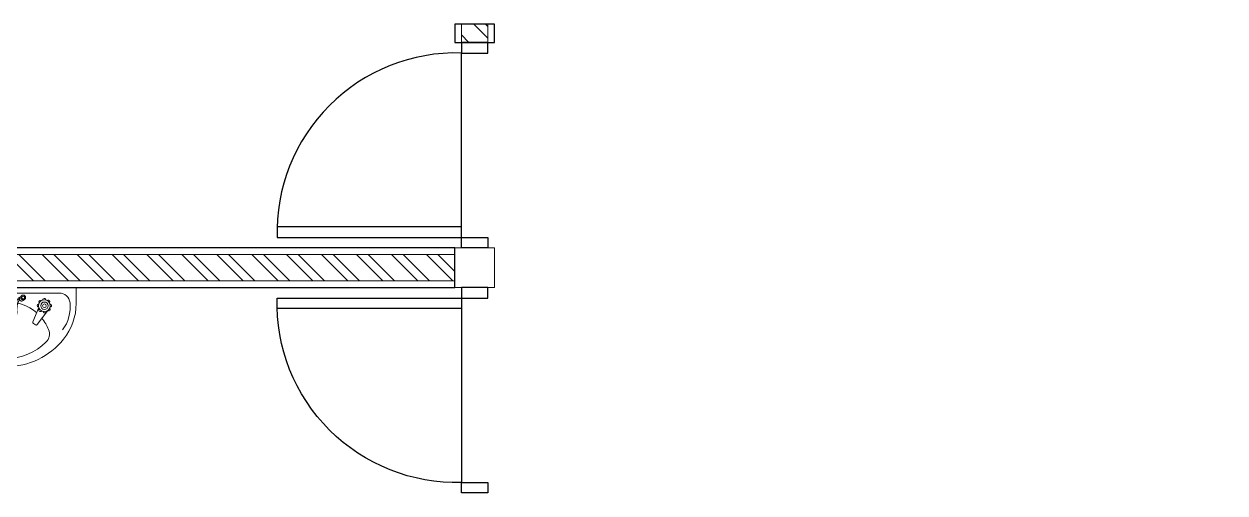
# Model space of a CAD drawing. Header units: inches. Extents: x 0 to 558, y -1 to 295.
# Drawn here: x 255.295 to 259.854, y 81.666 to 83.446 of the extents above; entities that cross this region are included whole.
import ezdxf

# ---------------------------------------------------------------- set-up
doc = ezdxf.new("R2010")
doc.units = ezdxf.units.IN
doc.header["$MEASUREMENT"] = 0
for name, color, linetype, lineweight in [('ARS DINDING', 127, 'Continuous', 0), ('ARSIR WARNA', 30, 'Continuous', 0), ('DINDING2', 146, 'Continuous', 5), ('KOLOM', 4, 'Continuous', 9), ('RUMPUT', 93, 'Continuous', 0), ('SANITAIR', 15, 'Continuous', 9)]:
    doc.layers.add(name, color=color, linetype=linetype, lineweight=lineweight)
doc.layers.add('dinding', color=3, linetype='Continuous')
doc.layers.add('Kusen', color=30, linetype='Continuous')

# ---------------------------------------------------------------- blocks, each defined once
blk = doc.blocks.new('KP')
blk.add_lwpolyline([(-0.07500000000000284, -0.07500000000001705), (0.07500000000000284, -0.07500000000001705), (0.07500000000000284, 0.07500000000001705), (-0.07500000000000284, 0.07500000000001705)], close=True)
blk = doc.blocks.new('P70')
blk.add_line((-0.3500000000003638, 0.1499999999882675), (0.3499999999994543, 0.1499999999887223))
blk.add_lwpolyline([(-0.3499999999999091, 0.1499999999957708), (-0.3099999999999454, 0.1499999999957708), (-0.3099999999999454, 0.8499999999958163), (-0.3500000000008185, 0.8499999999960437), (-0.3500000000008185, 0.1499999999957708)])
for points in [[(-0.3899999999998727, 0.0499999999958618), (-0.3899999999998727, 0.1499999999957708), (-0.3499999999999091, 0.1499999999957708), (-0.3499999999999091, 0.0499999999958618)], [(0.3899999999998727, 0.0499999999958618), (0.3899999999998727, 0.1499999999957708), (0.3499999999994543, 0.1499999999957708), (0.3499999999999091, 0.0499999999958618)]]:
    blk.add_lwpolyline(points, close=True)
blk.add_arc((-0.330000000000382, 0.1699999999952979), 0.680294054068075, 358.3153156821489, 91.68468431792923)
blk = doc.blocks.new('L34')
for p, q in [((1690.659670534941, 594.748699741904), (1690.924759274755, 594.748699741904)), ((1690.659670534941, 594.6883480567819), (1690.659670534941, 594.748699741904)), ((1690.724035495145, 594.727333741904), (1690.924759274755, 594.727333741904)), ((1691.189670534941, 594.748699741904), (1690.924581795128, 594.748699741904)), ((1691.125305574738, 594.727333741904), (1690.924581795128, 594.727333741904)), ((1691.189670534941, 594.6883480567819), (1691.189670534941, 594.748699741904)), ((1691.025387574057, 594.6181845034242), (1691.047972032883, 594.6720975703217)), ((1691.041991642613, 594.6081360088297), (1691.082015040458, 594.6607533170995)), ((1691.034780826603, 594.6068582450243), (1691.027455334195, 594.6115510983091))]:
    blk.add_line(p, q)
for centre, radius in [((1690.98864589926, 594.7105289000353), 0.0091959), ((1690.98864589926, 594.7105289000353), 0.0055959), ((1691.069134632883, 594.6794685703217), 0.02241), ((1691.069134632883, 594.6794685703217), 0.01404), ((1691.069134632883, 594.6793173703217), 0.006749999999999999), ((1690.925143274755, 594.6220818243273), 0.0146544)]:
    blk.add_circle(centre, radius)
for centre, radius, start, end in [((1690.723368019182, 594.6868062383726), 0.0405329997242648, 89.05644081304031, 174.0986657240743), ((1691.125973050701, 594.6868062383726), 0.0405329997242648, 5.901334275925743, 90.9435591869597), ((1690.877312551953, 594.6886476182094), 0.2176422231689532, 180.0788615861248, 218.8239681586603), ((1690.830763274755, 594.675709741904), 0.1485, 174.100297301025, 216.2740000001484), ((1690.922889089025, 594.5238619253989), 0.1713307312905834, 89.374567093932, 157.75140157442), ((1690.926451980858, 594.5238619253989), 0.1713307312905834, 48.61406506283295, 90.62543290606801), ((1690.961152719501, 594.6705785849924), 0.004428828, 130.8085168180466, 34.89832231271594), ((1690.961890719501, 594.6764645849923), 0.004428828, 128.0341223287064, 38.61001491858459), ((1690.962622719501, 594.6827165849925), 0.004428828, 120.2933328759573, 33.24401686651805), ((1690.964092719501, 594.6889685849924), 0.004428828, 118.4926423441025, 26.75275618873233), ((1690.965934719501, 594.6948545849924), 0.004428828, 105.4884126181362, 21.42821894012102), ((1690.968874719501, 594.7007405849924), 0.004428828, 70.31047976845838, 22.79826002258974), ((1690.974449719202, 594.7066265849924), 0.004428828, 78.67847323922737, 274.6284796871381), ((1690.98313189926, 594.7061189000353), 0.0091959, 106.076723542404, 331.2276850617334), ((1691.046946032883, 594.6796197703217), 0.005405184, 84.97908615537372, 274.2400635185944), ((1691.052794232883, 594.6943077703216), 0.005405184, 44.34036290663393, 231.1726041678533), ((1691.068238232883, 594.7015059703217), 0.005405184, 359.0934447569579, 185.5651482513632), ((1691.084839092376, 594.6957082848119), 0.005405184, 307.1589211028855, 144.7609897191556), ((1691.091026232883, 594.6799167703216), 0.005405184, 269.6112113026077, 92.73456344165378), ((1691.018577795128, 594.675709741904), 0.1485, 323.7259999998515, 5.899702698974999), ((1690.97202851793, 594.6886476182094), 0.2176422231689532, 321.1760318413397, 359.9211384138752), ((1690.924945274755, 594.6220818243273), 0.03154566, 37.90837076831428, 22.44823243452189), ((1690.924945274755, 594.6220818243273), 0.02595696, 41.01718687207905, 21.46683075214618), ((1690.946440719501, 594.6351214787796), 0.004428828, 59.83484155954781, 353.2952607949305), ((1690.953064719501, 594.6384334787797), 0.004428828, 94.17884362626499, 350.3939164492772), ((1690.957108719501, 594.6421114787797), 0.004428828, 104.3217814738335, 6.362710120531703), ((1690.960414719501, 594.6639545849923), 0.004428828, 124.8392616334136, 42.44617904619825), ((1690.960414719501, 594.6468934787797), 0.004428828, 129.2306671352446, 28.14946791713018), ((1690.960786719501, 594.6580685849924), 0.004428828, 141.8698596959525, 45.36280061099728), ((1690.961518719501, 594.6524134787796), 0.004428828, 147.3019433277688, 47.44883243692086), ((1691.052945432883, 594.6626745703217), 0.005405184, 119.6649742857718, 332.4360107298761), ((1690.926451980858, 594.5238619253989), 0.1713307312905834, 22.24859842558003, 38.91713627573657), ((1691.070484632883, 594.6569829703217), 0.005405184, 175.3070633328477, 11.56458472130904), ((1691.085626232883, 594.6647751703217), 0.005405184, 224.7280743979848, 51.87223402528521), ((1690.805038160439, 594.5720726478828), 0.044, 157.75140157442, 225.5550865746342), ((1691.030368222214, 594.6160980844967), 0.0054, 157.2709413516957, 237.355583289139), ((1691.037693714622, 594.6114052312118), 0.0054, 237.355583289139, 322.7415373170971), ((1691.044302909444, 594.5720726478828), 0.044, 314.4449134253658, 22.24859842558003), ((1690.922170014124, 594.7225173558055), 0.2738290311253902, 218.460854769991, 270.5232143582706), ((1690.925001989969, 594.6943837316163), 0.2153222740906556, 225.5550865746342, 269.9118020573749), ((1690.927171055759, 594.7225173558055), 0.2738290311253902, 269.4767856417294, 321.5391452300091), ((1690.924339079913, 594.6943837316163), 0.2153222740906556, 270.0881979426251, 314.4449134253658)]:
    blk.add_arc(centre, radius, start, end)
blk = doc.blocks.new('SD.01')
at = {"layer": 'ARSIR WARNA', "linetype": 'ByBlock'}
h = blk.add_hatch(dxfattribs=at)
h.set_pattern_fill('ANSI32', color=256, scale=0.25, style=0)
h.set_pattern_definition([(315.0000001295821, (-4.47499941559829, 22.92499987442187), (0.06629126058631234, 0.06629126088616533), []), (315.0000001295821, (-4.47499941549836, 22.88080570067189), (0.06629126058631234, 0.06629126088616533), [])])
h.paths.add_polyline_path([(-4.374999415577008, 22.9249998746476), (-4.47499941559829, 22.92499987442187), (-4.474999415331553, 22.85499985769133), (-4.374999415321184, 22.8549998579166)])
h = blk.add_hatch(dxfattribs=at)
h.set_pattern_fill('ANSI32', color=256, scale=0.25, style=0)
h.set_pattern_definition([(135.000000129582, (-19.92500005710502, 12.34999980471451), (-0.06629126058631234, -0.06629126088616533), []), (135.000000129582, (-19.92500005720498, 12.3941939784645), (-0.06629126058631234, -0.06629126088616533), [])])
h.paths.add_polyline_path([(-7.700000071897222, 21.94999983236283), (-7.700000071886109, 22.04999983236297), (-4.499999411877837, 22.04999985763436), (-4.499999411888922, 21.94999985763445)])
at = {"layer": 'ARS DINDING'}
blk.add_lwpolyline([(-4.374999415577008, 22.9249998746476), (-4.47499941559829, 22.92499987442187), (-4.474999415331553, 22.85499985769133), (-4.374999415321184, 22.8549998579166)], close=True, dxfattribs=at)
at = {"layer": 'dinding'}
for points in [[(-4.499999415344831, 22.85499985763437), (-4.349999415345195, 22.85499985797361), (-4.34999941559829, 22.92499987470416), (-4.499999415598836, 22.92499987436491)], [(-4.499999411891736, 21.92499985763436), (-4.499999411875251, 22.07499985763445), (-7.700000071883437, 22.07499983236306), (-7.700000071900035, 21.92499983236274)]]:
    blk.add_lwpolyline(points, close=True, dxfattribs=at)
at = {"layer": 'DINDING2'}
blk.add_lwpolyline([(-7.700000071897222, 21.94999983236283), (-7.700000071886109, 22.04999983236297), (-4.499999411877837, 22.04999985763436), (-4.499999411888922, 21.94999985763445)], close=True, dxfattribs=at)
at = {"layer": 'KOLOM', "extrusion": (0, 0, -1), "zscale": -1, "rotation": 179.999999870418}
blk.add_blockref('KP', (4.424999411883363, 21.99999985780408), dxfattribs=at)
at = {"layer": 'Kusen', "rotation": 90.000000129582}
blk.add_blockref('P70', (-4.324999414448513, 22.46499985803024), dxfattribs=at)
at = {"layer": 'Kusen', "extrusion": (0, 0, -1), "zscale": -1, "rotation": 269.999999870418}
blk.add_blockref('P70', (4.324999412345193, 21.53499985803006), dxfattribs=at)
at = {"layer": 'SANITAIR', "lineweight": 5}
blk.add_blockref('L34', (-1697.127310413683, -572.8237037520516), dxfattribs=at)

msp = doc.modelspace()

# ---------------------------------------------------------------- hatches: boundary and pattern name
at = {"layer": 'RUMPUT'}
h = msp.add_hatch(dxfattribs=at)
h.set_pattern_fill('GRASS', color=256, scale=0.03, angle=356.6696884681404, style=0)
h.set_pattern_definition([(86.66968846814034, (11419550.41578869, -7751067.717597668), (-0.5066041251576352, 0.5692059985833484), [0.1428749999999998, -0.9347549999999993]), (41.66968846814034, (11419550.41578869, -7751067.717597668), (-0.5066044704663831, 0.5692063865624448), [0.142875, -0.6191249999999999]), (131.6696884681403, (11419550.41578869, -7751067.717597668), (-0.5692063865624448, -0.5066044704663831), [0.142875, -0.6191249999999999])])
edge = h.paths.add_edge_path()
edge.add_line((277.6146365772103, 117.9215091383909), (277.614636084613, 117.0215090836662))
edge.add_line((277.614636084613, 117.0215090836662), (254.6804870612595, 117.0215090855671))
edge.add_line((254.6804870612595, 117.0215090855671), (254.680487061159, 112.8215090851444))
edge.add_line((254.680487061159, 112.8215090851443), (271.8804870564374, 112.8215090853426))
edge.add_line((271.8804870564374, 112.8215090853427), (271.8804870562478, 113.9215085364613))
edge.add_arc((272.7804870562478, 113.9215085366164), 0.9000000000000057, 89.99995518379183, 180.0000000098747, ccw=False)
edge.add_line((272.7804877602192, 114.8215085366161), (273.7145991671763, 114.8215078059632))
edge.add_arc((273.714598463205, 113.9215078059635), 0.900000000000011, -5.335891728464048e-09, 89.99995518379359, ccw=False)
edge.add_line((274.614598463205, 113.9215078058796), (274.6145984628743, 110.3714768660045))
edge.add_arc((272.7145984628743, 110.3714768661814), 1.899999999999977, 269.99999999660344, 359.9999999946638, ccw=False)
edge.add_line((272.7145984627617, 108.4714768661814), (265.7804870693251, 108.4714768665924))
edge.add_line((265.7804870693251, 108.4714768665924), (265.7804870605047, 112.3714768609231))
edge.add_line((265.7804870605048, 112.3714768609231), (256.9804870646888, 112.3714768609231))
edge.add_line((256.9804870646888, 112.3714768609231), (256.9804870646888, 110.3714779005626))
edge.add_line((256.9804870646888, 110.3714779005626), (249.9804870605128, 110.3714778847312))
edge.add_line((249.9804870605128, 110.3714778847312), (249.9804871772131, 58.77147684096548))
edge.add_line((249.9804871772131, 58.77147684096548), (249.9804871774392, 58.67147684096545))
edge.add_line((249.9804871774392, 58.67147684096545), (263.2804871774312, 58.67147687104517))
edge.add_line((263.2804871774312, 58.67147687104517), (263.2804871463885, 72.71450545972317))
edge.add_line((263.2804871463885, 72.71450545972317), (283.2125092559191, 72.7145054597234))
edge.add_line((283.2125092559191, 72.7145054597234), (283.2125092559193, 99.92150725843044))
edge.add_line((283.2125092559192, 99.9215072584305), (288.2125092559184, 99.9215072584305))
edge.add_line((288.2125092559184, 99.9215072584305), (288.2125092559188, 114.9215072584305))
edge.add_line((288.2125092559188, 114.9215072584305), (283.2125092559188, 114.9215072584305))
edge.add_line((283.2125092559188, 114.9215072584305), (283.2124965006229, 117.5721108445775))
edge.add_line((283.2124965006229, 117.5721108445775), (283.7124965006193, 117.5721126689198))
edge.add_line((283.7124965006192, 117.5721126689198), (283.7124966215652, 117.9215327922359))
edge.add_line((283.7124966215652, 117.9215327922359), (288.9833205407081, 117.9215309678277))
edge.add_line((288.9833205407081, 117.9215309678277), (288.9833205406127, 113.6421739938863))
edge.add_line((288.9833205406127, 113.6421739938863), (290.2396756642892, 102.0895869748213))
edge.add_line((290.2396756642892, 102.0895869748213), (290.0268782381464, 99.67453693765975))
edge.add_line((290.0268782381464, 99.67453693765975), (291.3825988209181, 92.91034563435227))
edge.add_line((291.3825988209181, 92.91034563435227), (293.4855262536292, 92.96482561690817))
edge.add_line((293.4855262536292, 92.96482561690817), (295.3649940366726, 71.13710270223322))
edge.add_line((295.3649940366726, 71.13710270223322), (283.3992702058511, 72.15803143126647))
edge.add_line((283.3992702058511, 72.15803143126647), (282.6840495507234, 38.97379364935574))
edge.add_line((282.6840495507234, 38.97379364935574), (273.2055351620246, 39.31440227433728))
edge.add_line((273.2055351620246, 39.31440227433734), (273.5717478763669, 53.89687249250852))
edge.add_line((273.5717478763669, 53.89687249250852), (262.5185843777034, 53.83045596223138))
edge.add_line((262.5185843777034, 53.83045596223138), (262.3013289688951, 39.31439065451895))
edge.add_line((262.3013289688951, 39.31439065451895), (261.1732790161633, 39.2046775741286))
edge.add_line((261.1732790161633, 39.20467757412854), (260.6910416384809, 23.9308320209206))
edge.add_line((260.6910416384809, 23.9308320209206), (244.0188136738935, 24.45587196261869))
edge.add_line((244.0188136738935, 24.45587196261869), (243.8981937352264, 27.56786638021396))
edge.add_line((243.8981937352264, 27.56786638021396), (245.2899320917542, 30.02002477453613))
edge.add_line((245.2899320917542, 30.02002477453613), (243.2834695154876, 65.21930477957488))
edge.add_line((243.2834695154876, 65.21930477957494), (243.7784810900954, 65.31717779133663))
edge.add_line((243.7784810900954, 65.31717779133663), (243.360483561318, 76.07678742027514))
edge.add_line((243.360483561318, 76.07678742027514), (243.0022077622417, 85.29910925752023))
edge.add_line((243.0022077622417, 85.29910925752023), (242.9465685130954, 88.5671470106418))
edge.add_line((242.9465685130954, 88.56714701064186), (247.9804870602556, 88.56714700921947))
edge.add_line((247.9804870602556, 88.56714700921947), (247.9804870609581, 117.9215090843695))
edge.add_line((247.9804870609581, 117.9215090843695), (277.6146365772014, 117.921492864704))

# ---------------------------------------------------------------- block references
msp.add_blockref('SD.01', (261.4304871732471, 60.52147686686118))

doc.saveas('drawing.dxf')
